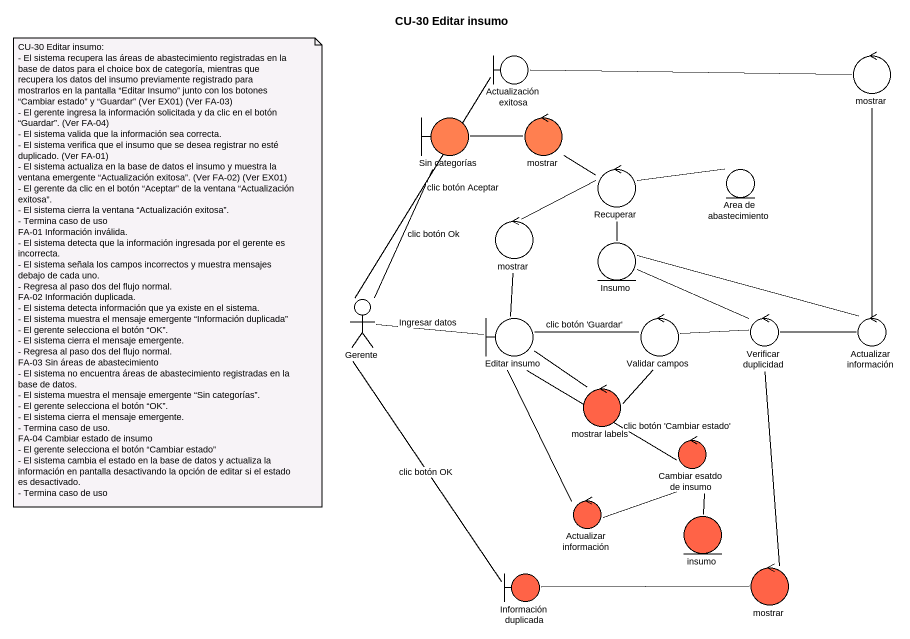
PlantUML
@startuml
title CU-30 Editar insumo
boundary "Actualización exitosa" as Actualización_exitosa
control mostrar
boundary "Sin categorías" as Sin_categorías #FF7F50
control "mostrar" as mostrar_2 #FF7F50
control Recuperar
entity "Area de abastecimiento" as Area_de_abastecimiento
control "mostrar" as mostrar_3
entity Insumo
actor Gerente
boundary "Editar insumo" as Editar_insumo
control "Validar campos" as Validar_campos
control "Verificar duplicidad" as Verificar_duplicidad
control "Actualizar información" as Actualizar_información
control "mostrar labels" as mostrar_labels #FF6347
control "Cambiar esatdo de insumo" as Cambiar_esatdo_de_insumo #FF6347
control "Actualizar información" as Actualizar_información_2 #FF6347
entity insumo #FF6347
boundary "Información duplicada" as Información_duplicada #FF6347
control "mostrar" as mostrar_4 #FF6347
Actualización_exitosa -right- mostrar
Sin_categorías -- Gerente : clic botón Ok
mostrar_2 -left- Sin_categorías
Recuperar -up- mostrar_2
Recuperar -right- Area_de_abastecimiento
Recuperar -left- mostrar_3
Recuperar -- Insumo
mostrar_3 -- Editar_insumo
Gerente -up- Actualización_exitosa : clic botón Aceptar
Gerente -right- Editar_insumo : Ingresar datos
Editar_insumo -right- Validar_campos : clic botón 'Guardar'
Editar_insumo -- Cambiar_esatdo_de_insumo : clic botón 'Cambiar estado'
Validar_campos -right- Verificar_duplicidad
Validar_campos -- mostrar_labels
Verificar_duplicidad -left- Insumo
Verificar_duplicidad -right- Actualizar_información
Verificar_duplicidad -- mostrar_4
Actualizar_información -up- mostrar
Actualizar_información -left- Insumo
mostrar_labels -up- Editar_insumo
Cambiar_esatdo_de_insumo -left- Actualizar_información_2
Cambiar_esatdo_de_insumo -- insumo
Actualizar_información_2 -up- Editar_insumo
Información_duplicada -up- Gerente : clic botón OK
mostrar_4 -left- Información_duplicada
note as N1
  CU-30 Editar insumo:
  - El sistema recupera las áreas de abastecimiento registradas en la base de datos para el choice box de categoría, mientras que recupera los datos del insumo previamente registrado para mostrarlos en la pantalla “Editar Insumo” junto con los botones “Cambiar estado” y “Guardar” (Ver EX01) (Ver FA-03)
  - El gerente ingresa la información solicitada y da clic en el botón “Guardar”. (Ver FA-04)
  - El sistema valida que la información sea correcta.
  - El sistema verifica que el insumo que se desea registrar no esté duplicado. (Ver FA-01)
  - El sistema actualiza en la base de datos el insumo y muestra la ventana emergente “Actualización exitosa”. (Ver FA-02) (Ver EX01)
  - El gerente da clic en el botón “Aceptar” de la ventana “Actualización exitosa”.
  - El sistema cierra la ventana “Actualización exitosa”.
  - Termina caso de uso
  FA-01 Información inválida.
  - El sistema detecta que la información ingresada por el gerente es incorrecta.
  - El sistema señala los campos incorrectos y muestra mensajes debajo de cada uno.
  - Regresa al paso dos del flujo normal.
  FA-02 Información duplicada.
  - El sistema detecta información que ya existe en el sistema.
  - El sistema muestra el mensaje emergente “Información duplicada”
  - El gerente selecciona el botón “OK”.
  - El sistema cierra el mensaje emergente.
  - Regresa al paso dos del flujo normal.
  FA-03 Sin áreas de abastecimiento
  - El sistema no encuentra áreas de abastecimiento registradas en la base de datos.
  - El sistema muestra el mensaje emergente “Sin categorías”.
  - El gerente selecciona el botón “OK”.
  - El sistema cierra el mensaje emergente.
  - Termina caso de uso.
  FA-04 Cambiar estado de insumo
  - El gerente selecciona el botón “Cambiar estado”
  - El sistema cambia el estado en la base de datos y actualiza la información en pantalla desactivando la opción de editar si el estado es desactivado.
  - Termina caso de uso
end note
@enduml
